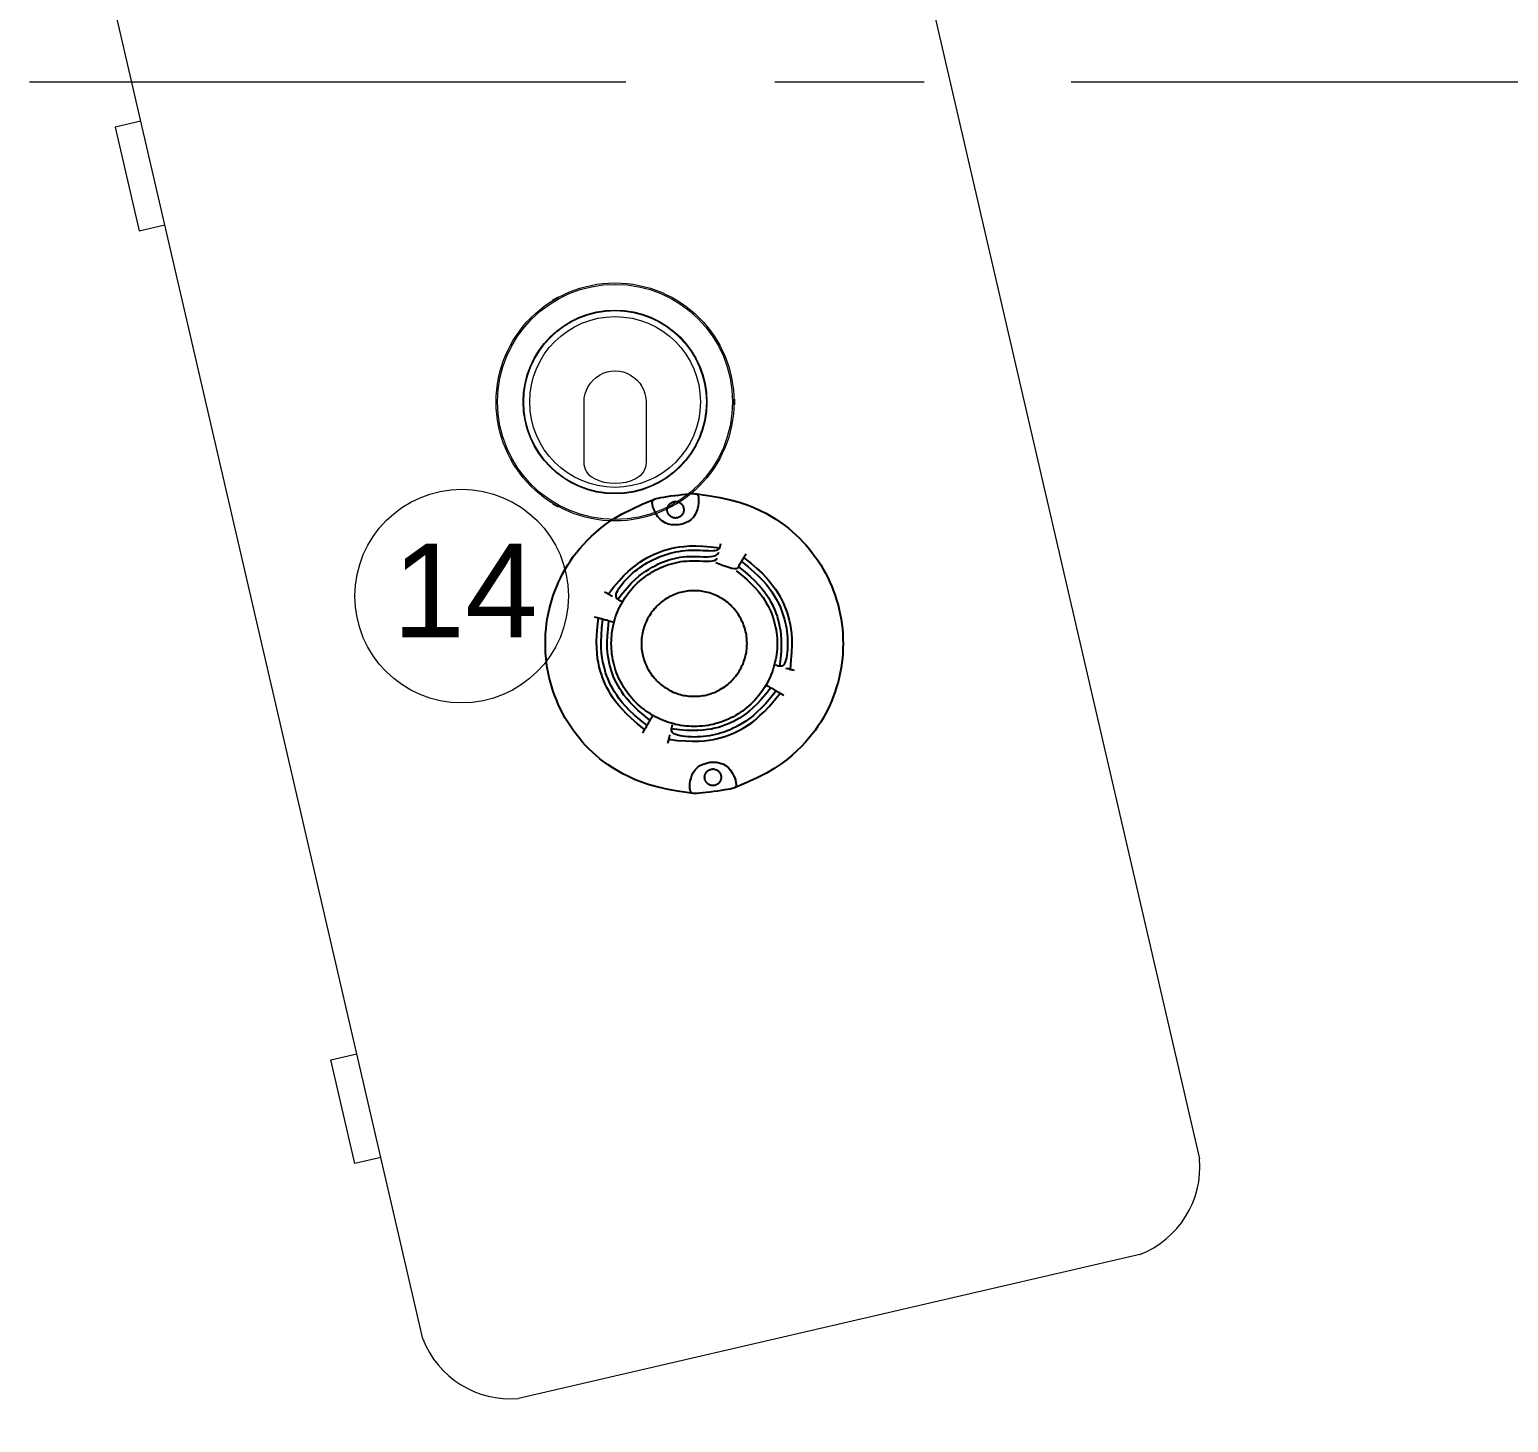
# Model space of a CAD drawing. Header units: inches. Extents: x 0.9 to 36.3, y 0.7 to 23.3.
# Drawn here: x 22.059 to 23.299, y 11.316 to 12.483 of the extents above; entities that cross this region are included whole.
import ezdxf

# ---------------------------------------------------------------- set-up
doc = ezdxf.new("R2010")
doc.units = ezdxf.units.IN
doc.layers.get('0').update_dxf_attribs({"color": 1})
doc.layers.add('Blocks', color=7, linetype='Continuous', lineweight=5, true_color=0x9a9c7f)
doc.layers.add('PDF_Geometry', color=7, linetype='Continuous', lineweight=9, true_color=0x777777)
doc.layers.add('CCTV', color=38, linetype='Continuous', lineweight=0)
doc.layers.add('Numbering CCTV', color=38, linetype='Continuous', lineweight=0)
doc.layers.add('Smoke Detector', color=40, linetype='Continuous')
doc.styles.get("Standard").update_dxf_attribs({"font": 'arial.ttf'})

# ---------------------------------------------------------------- blocks, each defined once
blk = doc.blocks.new('Desk - 30 x 60 in.')
at = {"linetype": 'Continuous'}
for p, q in [((-26.999995, 0), (26.999995, 0)), ((-29.999995, -27), (-29.999995, -3)), ((29.999995, -3), (29.999995, -27)), ((26.999995, -30), (-26.999995, -30)), ((-20.000005, -30), (-20.000005, -31)), ((-16.000005, -31), (-16.000005, -30)), ((15.999995, -31), (15.999995, -30)), ((19.999995, -30), (19.999995, -31)), ((-20.000005, -31), (-16.000005, -31)), ((19.999995, -31), (15.999995, -31))]:
    blk.add_line(p, q, dxfattribs=at)
for centre, start, end in [((-26.499995, -3.5), 98.1301, 171.8699), ((26.499995, -3.5), 8.130102, 81.8699), ((-26.499995, -26.5), 188.1301, 261.8699), ((26.499995, -26.5), 278.1301, 351.8699)]:
    blk.add_arc(centre, 3.535534, start, end, dxfattribs=at)
blk = doc.blocks.new('HD60-TOP')
at = {"lineweight": 0}
for p, q in [((-1.292, 2.238), (-1.286, 2.228)), ((2.584, 0), (2.572, 0)), ((-1.292, -2.238), (-1.286, -2.228))]:
    blk.add_line(p, q, dxfattribs=at)
at = {"lineweight": 0, "flags": 128}
for points in [[(-1.241, 2.267), (-1.235, 2.257, 0.011482), (-1.337, 2.198), (-1.343, 2.208, -0.005759)], [(0.67, 0), (0.67, -1.304, -0.281624), (0.455, -1.655, -0.240543), (-0.455, -1.655, -0.281624), (-0.67, -1.304), (-0.67, 0, -1.000121)], [(2.584, -0.059), (2.572, -0.059, 0.011482), (2.572, 0.059), (2.584, 0.059, -0.005759)], [(-1.343, -2.208), (-1.337, -2.198, 0.011482), (-1.235, -2.257), (-1.241, -2.267, -0.005759)]]:
    blk.add_lwpolyline(points, format="xyb", close=True, dxfattribs=at)
at = {"lineweight": 0}
for radius in [2.572, 2.541, 1.986, 1.974]:
    blk.add_circle((0, 0), radius, dxfattribs=at)
blk.add_circle((0, 0), 1.845)

msp = doc.modelspace()

# ---------------------------------------------------------------- linework, layer by layer
at = {"layer": 'Numbering CCTV', "linetype": 'ByBlock', "ltscale": 0.001}
msp.add_circle((22.4214, 12.0084), 0.0895, dxfattribs=at)
at = {"layer": 'PDF_Geometry', "linetype": 'ByBlock'}
for points in [[(22.0591, 12.4395), (22.5591, 12.4395)], [(22.6841, 12.4395), (22.8091, 12.4395)], [(22.9324, 12.4395), (23.4324, 12.4395)]]:
    msp.add_lwpolyline(points, dxfattribs=at)
at = {"layer": 'Smoke Detector', "linetype": 'ByBlock'}
for points in [[(22.6157, 11.8431), (22.6044, 11.8446), (22.5946, 11.8463), (22.5861, 11.8482), (22.5786, 11.8502), (22.5721, 11.8524), (22.5663, 11.8547), (22.5612, 11.8571), (22.5565, 11.8595), (22.5522, 11.862), (22.5481, 11.8644), (22.5443, 11.8669), (22.5407, 11.8695), (22.5373, 11.8721), (22.5341, 11.8748), (22.5311, 11.8776), (22.5281, 11.8804), (22.5253, 11.8833), (22.5225, 11.8864), (22.5199, 11.8895), (22.5174, 11.8927), (22.5149, 11.896), (22.5126, 11.8993), (22.5104, 11.9027), (22.5083, 11.9062), (22.5063, 11.9098), (22.5044, 11.9134), (22.5027, 11.9171), (22.5011, 11.9209), (22.4996, 11.9247), (22.4982, 11.9285), (22.4969, 11.9324), (22.4958, 11.9363), (22.4948, 11.9403), (22.494, 11.9443), (22.4932, 11.9483), (22.4926, 11.9524), (22.4922, 11.9564), (22.4918, 11.9605), (22.4916, 11.9646), (22.4916, 11.9687), (22.4916, 11.9727), (22.4918, 11.9768), (22.4922, 11.9809), (22.4926, 11.9849), (22.4932, 11.989), (22.494, 11.993), (22.4948, 11.997), (22.4958, 12.001), (22.4969, 12.0049), (22.4982, 12.0088), (22.4996, 12.0126), (22.5011, 12.0164), (22.5027, 12.0202), (22.5044, 12.0239), (22.5063, 12.0275), (22.5083, 12.0311), (22.5104, 12.0346), (22.5126, 12.038), (22.515, 12.0415), (22.5176, 12.0449), (22.5204, 12.0483), (22.5235, 12.0517), (22.5267, 12.0551), (22.5303, 12.0586), (22.5342, 12.0621), (22.5385, 12.0658), (22.5435, 12.0695), (22.5493, 12.0733), (22.5561, 12.0773), (22.564, 12.0813), (22.5732, 12.0856), (22.5838, 12.09)], [(22.6164, 12.0943), (22.6279, 12.0928), (22.6378, 12.0911), (22.6465, 12.0892), (22.6541, 12.0871), (22.6607, 12.0849), (22.6664, 12.0826), (22.6716, 12.0802), (22.6763, 12.0778), (22.6806, 12.0754), (22.6847, 12.0729), (22.6885, 12.0704), (22.6921, 12.0678), (22.6954, 12.0652), (22.6986, 12.0625), (22.7017, 12.0598), (22.7046, 12.0569), (22.7075, 12.054), (22.7102, 12.051), (22.7129, 12.0478), (22.7154, 12.0446), (22.7178, 12.0414), (22.7202, 12.038), (22.7224, 12.0346), (22.7245, 12.0311), (22.7265, 12.0275), (22.7283, 12.0239), (22.7301, 12.0202), (22.7317, 12.0164), (22.7332, 12.0126), (22.7346, 12.0088), (22.7358, 12.0049), (22.737, 12.001), (22.7379, 11.997), (22.7388, 11.993), (22.7395, 11.989), (22.7401, 11.9849), (22.7406, 11.9809), (22.7409, 11.9768), (22.7411, 11.9727), (22.7412, 11.9687), (22.7411, 11.9646), (22.7409, 11.9605), (22.7406, 11.9564), (22.7401, 11.9524), (22.7395, 11.9483), (22.7388, 11.9443), (22.7379, 11.9403), (22.737, 11.9363), (22.7358, 11.9324), (22.7346, 11.9285), (22.7332, 11.9247), (22.7317, 11.9209), (22.7301, 11.9171), (22.7283, 11.9134), (22.7265, 11.9098), (22.7245, 11.9062), (22.7224, 11.9027), (22.7201, 11.8993), (22.7177, 11.8959), (22.7151, 11.8925), (22.7123, 11.8891), (22.7093, 11.8856), (22.706, 11.8822), (22.7025, 11.8787), (22.6986, 11.8752), (22.6942, 11.8715), (22.6893, 11.8678), (22.6835, 11.864), (22.6769, 11.8601), (22.6691, 11.8561), (22.66, 11.8519), (22.6496, 11.8475)], [(22.5555, 12.0038), (22.5543, 12.0045), (22.5533, 12.0052), (22.5524, 12.0058), (22.5516, 12.0065), (22.5511, 12.0073), (22.5508, 12.0082), (22.5508, 12.0092), (22.551, 12.0104), (22.5515, 12.0117), (22.5523, 12.0132), (22.5533, 12.0149), (22.5545, 12.0167), (22.556, 12.0185), (22.5575, 12.0203), (22.5592, 12.0222), (22.561, 12.024), (22.5628, 12.0258), (22.5647, 12.0276), (22.5667, 12.0292), (22.5687, 12.0308), (22.5708, 12.0323), (22.5729, 12.0338), (22.575, 12.0352), (22.5772, 12.0365), (22.5795, 12.0377), (22.5817, 12.0389), (22.5841, 12.04), (22.5864, 12.041), (22.5888, 12.042), (22.5912, 12.0428), (22.5936, 12.0436), (22.5961, 12.0443), (22.5986, 12.0449), (22.6011, 12.0455), (22.6036, 12.0459), (22.6062, 12.0463), (22.6087, 12.0466), (22.6113, 12.0468), (22.6138, 12.047), (22.6164, 12.047), (22.6189, 12.047), (22.6215, 12.0469), (22.6239, 12.0467), (22.6262, 12.0466), (22.6284, 12.0465), (22.6304, 12.0464), (22.6322, 12.0465), (22.6337, 12.0466), (22.635, 12.0468), (22.6359, 12.0472), (22.6367, 12.0477), (22.6373, 12.0484), (22.6378, 12.0492), (22.6382, 12.0501), (22.6385, 12.0512), (22.6388, 12.0525)], [(22.5444, 12.0102), (22.5491, 12.0162), (22.5535, 12.0213), (22.5575, 12.0256), (22.5612, 12.0292), (22.5647, 12.0322), (22.5679, 12.0347), (22.5709, 12.0368), (22.5739, 12.0387), (22.5767, 12.0404), (22.5795, 12.0419), (22.5822, 12.0432), (22.585, 12.0445), (22.5878, 12.0456), (22.5907, 12.0465), (22.5937, 12.0474), (22.5969, 12.0483), (22.6003, 12.049), (22.604, 12.0496), (22.608, 12.0501), (22.6126, 12.0504), (22.6178, 12.0505), (22.6236, 12.0503), (22.6303, 12.0498), (22.6379, 12.0489)], [(22.6515, 12.0296), (22.6566, 12.0256), (22.6609, 12.0219), (22.6645, 12.0185), (22.6676, 12.0153), (22.6701, 12.0124), (22.6723, 12.0097), (22.6741, 12.0071), (22.6757, 12.0046), (22.6771, 12.0022), (22.6784, 11.9999), (22.6795, 11.9977), (22.6805, 11.9954), (22.6814, 11.9932), (22.6822, 11.991), (22.6829, 11.9888), (22.6835, 11.9867), (22.6841, 11.9844), (22.6846, 11.9822), (22.685, 11.98), (22.6853, 11.9777), (22.6856, 11.9755), (22.6858, 11.9732), (22.6859, 11.9709), (22.6859, 11.9687), (22.6859, 11.9664), (22.6858, 11.9641), (22.6856, 11.9618), (22.6853, 11.9596), (22.685, 11.9573), (22.6846, 11.9551), (22.6841, 11.9529), (22.6835, 11.9507), (22.6829, 11.9485), (22.6822, 11.9463), (22.6815, 11.9442), (22.6806, 11.942), (22.6797, 11.94), (22.6787, 11.9379), (22.6777, 11.9359), (22.6766, 11.9339), (22.6754, 11.9319), (22.6742, 11.93), (22.6729, 11.9282), (22.6715, 11.9263), (22.6701, 11.9245), (22.6687, 11.9228), (22.6671, 11.9211), (22.6656, 11.9195), (22.6639, 11.9179), (22.6622, 11.9164), (22.6605, 11.9149), (22.6587, 11.9135), (22.6569, 11.9121), (22.655, 11.9108), (22.6531, 11.9096), (22.6511, 11.9084), (22.6492, 11.9073), (22.6471, 11.9063), (22.6451, 11.9053), (22.643, 11.9044), (22.6409, 11.9036), (22.6387, 11.9028), (22.6366, 11.9021), (22.6344, 11.9015), (22.6322, 11.9009), (22.6299, 11.9005), (22.6277, 11.9), (22.6255, 11.8997), (22.6232, 11.8995), (22.6209, 11.8993), (22.6187, 11.8992), (22.6164, 11.8991), (22.6141, 11.8992), (22.6118, 11.8993), (22.6096, 11.8995), (22.6073, 11.8997), (22.6051, 11.9), (22.6028, 11.9005), (22.6006, 11.9009), (22.5984, 11.9015), (22.5962, 11.9021), (22.594, 11.9028), (22.5919, 11.9036), (22.5898, 11.9044), (22.5877, 11.9053), (22.5856, 11.9063), (22.5836, 11.9073), (22.5816, 11.9084), (22.5797, 11.9096), (22.5777, 11.9108), (22.5759, 11.9121), (22.574, 11.9135), (22.5723, 11.9149), (22.5705, 11.9164), (22.5688, 11.9179), (22.5672, 11.9195), (22.5656, 11.9211), (22.5641, 11.9228), (22.5626, 11.9245), (22.5612, 11.9263), (22.5599, 11.9282), (22.5586, 11.93), (22.5573, 11.9319), (22.5562, 11.9339), (22.5551, 11.9359), (22.554, 11.9379), (22.553, 11.94), (22.5521, 11.942), (22.5513, 11.9442), (22.5505, 11.9463), (22.5498, 11.9485), (22.5492, 11.9507), (22.5487, 11.9529), (22.5482, 11.9551), (22.5478, 11.9573), (22.5474, 11.9596), (22.5472, 11.9618), (22.547, 11.9641), (22.5469, 11.9664), (22.5468, 11.9687), (22.5469, 11.9709), (22.547, 11.9732), (22.5472, 11.9755), (22.5474, 11.9777), (22.5478, 11.98), (22.5482, 11.9822), (22.5487, 11.9844), (22.5492, 11.9867), (22.5498, 11.9888), (22.5505, 11.991), (22.5513, 11.9932), (22.5521, 11.9953), (22.553, 11.9974), (22.554, 11.9994), (22.5551, 12.0014), (22.5562, 12.0034), (22.5573, 12.0054), (22.5586, 12.0073), (22.5599, 12.0092), (22.5612, 12.011), (22.5626, 12.0128), (22.5641, 12.0145), (22.5656, 12.0162), (22.5672, 12.0178), (22.5688, 12.0194), (22.5705, 12.0209), (22.5723, 12.0224), (22.574, 12.0238), (22.5759, 12.0252), (22.5777, 12.0265), (22.5797, 12.0277), (22.5816, 12.0289), (22.5836, 12.03), (22.5856, 12.031), (22.5877, 12.032), (22.5898, 12.0329), (22.5919, 12.0337), (22.594, 12.0345), (22.5962, 12.0352), (22.5984, 12.0358), (22.6006, 12.0364), (22.6028, 12.0369), (22.6051, 12.0373), (22.6075, 12.0376), (22.6099, 12.0378), (22.6125, 12.038), (22.6151, 12.038), (22.6179, 12.038), (22.6208, 12.0379), (22.6237, 12.0377), (22.6266, 12.0377), (22.6292, 12.0377), (22.6315, 12.0379), (22.6335, 12.0383), (22.6348, 12.0391), (22.6356, 12.0402)], [(22.5522, 12.0057), (22.5565, 12.011), (22.5603, 12.0155), (22.5639, 12.0194), (22.5672, 12.0226), (22.5703, 12.0253), (22.5732, 12.0275), (22.5759, 12.0294), (22.5785, 12.0311), (22.581, 12.0326), (22.5835, 12.0339), (22.5858, 12.0351), (22.5882, 12.0362), (22.5905, 12.0371), (22.5928, 12.038), (22.5951, 12.0387), (22.5974, 12.0394), (22.5998, 12.04), (22.6021, 12.0405), (22.6045, 12.0409), (22.607, 12.0412), (22.6096, 12.0415), (22.6123, 12.0416), (22.6151, 12.0417), (22.618, 12.0417), (22.621, 12.0416), (22.6241, 12.0414), (22.6271, 12.0414), (22.6299, 12.0415), (22.6324, 12.0418), (22.6345, 12.0425), (22.636, 12.0436), (22.6369, 12.0452)], [(22.6346, 12.0366), (22.6402, 12.0343), (22.6446, 12.0328), (22.6478, 12.0319), (22.65, 12.0315), (22.6515, 12.0314), (22.6525, 12.0317), (22.653, 12.0322), (22.6534, 12.0327), (22.6537, 12.0333), (22.654, 12.0339), (22.6544, 12.0345), (22.6547, 12.035), (22.655, 12.0356), (22.6554, 12.0362), (22.6557, 12.0368), (22.6561, 12.0374), (22.6564, 12.038), (22.6568, 12.0386), (22.6571, 12.0393), (22.6576, 12.04), (22.658, 12.0408), (22.6586, 12.0417), (22.6591, 12.0427), (22.6598, 12.0438)], [(22.6579, 12.0406), (22.6639, 12.0359), (22.669, 12.0315), (22.6733, 12.0275), (22.6769, 12.0238), (22.6799, 12.0204), (22.6824, 12.0171), (22.6846, 12.0141), (22.6864, 12.0112), (22.6881, 12.0083), (22.6896, 12.0056), (22.691, 12.0028), (22.6922, 12.0001), (22.6933, 11.9972), (22.6943, 11.9943), (22.6952, 11.9913), (22.696, 11.9881), (22.6967, 11.9847), (22.6974, 11.9811), (22.6979, 11.977), (22.6982, 11.9724), (22.6982, 11.9673), (22.698, 11.9614), (22.6975, 11.9547), (22.6967, 11.9471)], [(22.6534, 12.0328), (22.6587, 12.0286), (22.6633, 12.0247), (22.6671, 12.0211), (22.6703, 12.0178), (22.673, 12.0147), (22.6752, 12.0119), (22.6772, 12.0092), (22.6788, 12.0066), (22.6803, 12.004), (22.6816, 12.0016), (22.6829, 11.9991), (22.6839, 11.9966), (22.6849, 11.9941), (22.6858, 11.9915), (22.6866, 11.9888), (22.6873, 11.986), (22.688, 11.983), (22.6886, 11.9797), (22.689, 11.9761), (22.6893, 11.972), (22.6893, 11.9674), (22.6892, 11.9622), (22.6887, 11.9562), (22.6879, 11.9495)], [(22.656, 12.0373), (22.6617, 12.0328), (22.6665, 12.0286), (22.6706, 12.0248), (22.6741, 12.0212), (22.6769, 12.018), (22.6794, 12.0149), (22.6814, 12.012), (22.6832, 12.0092), (22.6848, 12.0065), (22.6862, 12.0039), (22.6875, 12.0013), (22.6886, 11.9988), (22.6896, 11.9963), (22.6905, 11.9939), (22.6913, 11.9914), (22.692, 11.9889), (22.6927, 11.9864), (22.6932, 11.9839), (22.6937, 11.9814), (22.694, 11.9789), (22.6943, 11.9763), (22.6945, 11.9738), (22.6947, 11.9712), (22.6947, 11.9687), (22.6947, 11.9661), (22.6946, 11.9636), (22.6943, 11.9612), (22.6941, 11.9589), (22.6937, 11.9568), (22.6932, 11.9549), (22.6927, 11.9532), (22.6921, 11.9519), (22.6914, 11.9509), (22.6907, 11.9502), (22.6899, 11.9498), (22.6889, 11.9497), (22.6879, 11.9497), (22.6868, 11.9498), (22.6856, 11.9501), (22.6843, 11.9505)], [(22.5412, 12.0121), (22.5423, 12.0114), (22.5431, 12.011), (22.5438, 12.0106), (22.5444, 12.0102), (22.5451, 12.0098), (22.5458, 12.0094), (22.5466, 12.0089), (22.5478, 12.0083)], [(22.5325, 11.9911), (22.5338, 11.9908), (22.5349, 11.9905), (22.5359, 11.9902), (22.5369, 11.99), (22.5377, 11.9897), (22.5385, 11.9895), (22.5393, 11.9893), (22.5402, 11.9891), (22.541, 11.9889), (22.5419, 11.9886), (22.5428, 11.9884), (22.5438, 11.9881), (22.5448, 11.9878), (22.5459, 11.9875), (22.5471, 11.9872), (22.5484, 11.9869)], [(22.5748, 11.8967), (22.5689, 11.9014), (22.5638, 11.9058), (22.5595, 11.9098), (22.5559, 11.9135), (22.5529, 11.9169), (22.5503, 11.9202), (22.5482, 11.9232), (22.5463, 11.9261), (22.5447, 11.929), (22.5431, 11.9317), (22.5418, 11.9345), (22.5406, 11.9373), (22.5395, 11.9401), (22.5385, 11.943), (22.5376, 11.946), (22.5368, 11.9492), (22.536, 11.9526), (22.5354, 11.9562), (22.5349, 11.9603), (22.5346, 11.9649), (22.5345, 11.97), (22.5347, 11.9759), (22.5352, 11.9826), (22.5361, 11.9902)], [(22.5768, 11.9), (22.5711, 11.9046), (22.5662, 11.9087), (22.5621, 11.9125), (22.5587, 11.9161), (22.5558, 11.9194), (22.5534, 11.9224), (22.5514, 11.9253), (22.5496, 11.9281), (22.548, 11.9308), (22.5466, 11.9335), (22.5453, 11.9361), (22.5441, 11.9387), (22.5431, 11.9414), (22.5421, 11.9442), (22.5413, 11.9471), (22.5405, 11.9501), (22.5398, 11.9533), (22.5392, 11.9568), (22.5387, 11.9607), (22.5384, 11.9651), (22.5383, 11.97), (22.5385, 11.9756), (22.539, 11.9819), (22.5398, 11.9892)], [(22.5793, 11.9045), (22.574, 11.9087), (22.5695, 11.9126), (22.5657, 11.9162), (22.5625, 11.9195), (22.5598, 11.9226), (22.5575, 11.9254), (22.5556, 11.9282), (22.5539, 11.9308), (22.5525, 11.9333), (22.5511, 11.9358), (22.5499, 11.9382), (22.5488, 11.9407), (22.5478, 11.9432), (22.547, 11.9458), (22.5462, 11.9485), (22.5454, 11.9513), (22.5448, 11.9543), (22.5442, 11.9576), (22.5438, 11.9612), (22.5435, 11.9653), (22.5434, 11.9699), (22.5436, 11.9751), (22.5441, 11.9811), (22.5448, 11.9878)], [(22.6929, 11.9481), (22.6942, 11.9478), (22.6951, 11.9476), (22.6959, 11.9473), (22.6966, 11.9472), (22.6973, 11.947), (22.6981, 11.9468), (22.699, 11.9465), (22.7002, 11.9462)], [(22.6805, 11.9316), (22.6763, 11.9263), (22.6724, 11.9218), (22.6688, 11.9179), (22.6655, 11.9147), (22.6625, 11.912), (22.6596, 11.9098), (22.6569, 11.9079), (22.6543, 11.9062), (22.6518, 11.9047), (22.6493, 11.9034), (22.6468, 11.9022), (22.6444, 11.9011), (22.6419, 11.9001), (22.6393, 11.8992), (22.6366, 11.8984), (22.6337, 11.8977), (22.6307, 11.897), (22.6274, 11.8965), (22.6238, 11.896), (22.6197, 11.8958), (22.6151, 11.8957), (22.6099, 11.8959), (22.604, 11.8963), (22.5972, 11.8971)], [(22.685, 11.929), (22.6805, 11.9233), (22.6763, 11.9185), (22.6725, 11.9144), (22.669, 11.911), (22.6657, 11.9081), (22.6626, 11.9057), (22.6597, 11.9036), (22.6569, 11.9019), (22.6542, 11.9003), (22.6516, 11.8988), (22.649, 11.8976), (22.6465, 11.8964), (22.644, 11.8954), (22.6416, 11.8945), (22.6391, 11.8937), (22.6367, 11.893), (22.6342, 11.8924), (22.6317, 11.8918), (22.6291, 11.8914), (22.6266, 11.891), (22.6241, 11.8907), (22.6215, 11.8905), (22.6189, 11.8904), (22.6164, 11.8903), (22.6138, 11.8904), (22.6113, 11.8905), (22.6089, 11.8907), (22.6066, 11.891), (22.6045, 11.8913), (22.6026, 11.8918), (22.601, 11.8923), (22.5996, 11.8929), (22.5986, 11.8936), (22.598, 11.8943), (22.5976, 11.8952), (22.5974, 11.8961), (22.5974, 11.8971), (22.5976, 11.8982), (22.5978, 11.8994), (22.5982, 11.9007)], [(22.6773, 11.9335), (22.6785, 11.9328), (22.6795, 11.9322), (22.6806, 11.9316), (22.6815, 11.9311), (22.6824, 11.9306), (22.6832, 11.9301), (22.684, 11.9296), (22.6847, 11.9292), (22.6854, 11.9288), (22.6862, 11.9284), (22.6869, 11.9279), (22.6877, 11.9275), (22.6885, 11.927), (22.6894, 11.9265), (22.6904, 11.9259), (22.6916, 11.9253)], [(22.5949, 11.8884), (22.6024, 11.8875), (22.6091, 11.887), (22.615, 11.8868), (22.6202, 11.8869), (22.6247, 11.8872), (22.6288, 11.8877), (22.6325, 11.8883), (22.6359, 11.8891), (22.639, 11.8899), (22.6421, 11.8908), (22.645, 11.8918), (22.6478, 11.8929), (22.6505, 11.8941), (22.6533, 11.8954), (22.6561, 11.8969), (22.6589, 11.8986), (22.6618, 11.9005), (22.6649, 11.9026), (22.6681, 11.9051), (22.6715, 11.9082), (22.6752, 11.9118), (22.6793, 11.916), (22.6836, 11.9211), (22.6884, 11.9271)], [(22.5812, 11.9077), (22.5805, 11.9066), (22.5799, 11.9055), (22.5793, 11.9045), (22.5788, 11.9035), (22.5783, 11.9027), (22.5778, 11.9018), (22.5774, 11.9011), (22.5769, 11.9003), (22.5765, 11.8996), (22.5761, 11.8989), (22.5757, 11.8981), (22.5752, 11.8974), (22.5747, 11.8965), (22.5742, 11.8956), (22.5736, 11.8946), (22.573, 11.8935)], [(22.5959, 11.8921), (22.5955, 11.8909), (22.5953, 11.8899), (22.5951, 11.8891), (22.5949, 11.8884), (22.5947, 11.8877), (22.5945, 11.8869), (22.5942, 11.886), (22.5939, 11.8848)]]:
    msp.add_lwpolyline(points, dxfattribs=at)
for points in [[(22.6138, 12.0727), (22.6116, 12.071), (22.609, 12.0697), (22.6062, 12.0688), (22.6033, 12.0682), (22.6003, 12.068), (22.5974, 12.0682), (22.5945, 12.0688), (22.5919, 12.0698), (22.5897, 12.0712), (22.5877, 12.0729), (22.5859, 12.0749), (22.5845, 12.0771), (22.5833, 12.0792), (22.5824, 12.0814), (22.5818, 12.0833), (22.5814, 12.0851), (22.5812, 12.0865), (22.5812, 12.0876), (22.5816, 12.0885), (22.5822, 12.0892), (22.5832, 12.0898), (22.5845, 12.0902), (22.5862, 12.0906), (22.5884, 12.091), (22.5909, 12.0914), (22.5938, 12.0918), (22.5969, 12.0923), (22.6, 12.0927), (22.6033, 12.0931), (22.6063, 12.0935), (22.6092, 12.0938), (22.6118, 12.0941), (22.6139, 12.0943), (22.6157, 12.0943), (22.6171, 12.0942), (22.6182, 12.094), (22.619, 12.0935), (22.6195, 12.0927), (22.6199, 12.0916), (22.6201, 12.0902), (22.6201, 12.0884), (22.62, 12.0863), (22.6197, 12.084), (22.6191, 12.0816), (22.6183, 12.0792), (22.6171, 12.0768), (22.6157, 12.0746)], [(22.6042, 12.0867), (22.6044, 12.0866), (22.6045, 12.0865), (22.6047, 12.0864), (22.6049, 12.0862), (22.6051, 12.0861), (22.6053, 12.086), (22.6054, 12.0858), (22.6056, 12.0856), (22.6058, 12.0855), (22.6059, 12.0853), (22.606, 12.0851), (22.6062, 12.085), (22.6063, 12.0848), (22.6065, 12.0846), (22.6066, 12.0844), (22.6067, 12.0842), (22.6068, 12.084), (22.6069, 12.0838), (22.607, 12.0836), (22.6071, 12.0834), (22.6072, 12.0832), (22.6073, 12.083), (22.6073, 12.0828), (22.6074, 12.0825), (22.6074, 12.0823), (22.6075, 12.0821), (22.6075, 12.0819), (22.6076, 12.0817), (22.6076, 12.0814), (22.6076, 12.0812), (22.6076, 12.081), (22.6076, 12.0808), (22.6076, 12.0805), (22.6076, 12.0803), (22.6076, 12.0801), (22.6076, 12.0799), (22.6075, 12.0796), (22.6075, 12.0794), (22.6074, 12.0792), (22.6074, 12.079), (22.6073, 12.0787), (22.6073, 12.0785), (22.6072, 12.0783), (22.6071, 12.0781), (22.607, 12.0779), (22.6069, 12.0777), (22.6068, 12.0775), (22.6067, 12.0773), (22.6066, 12.0771), (22.6065, 12.0769), (22.6063, 12.0767), (22.6062, 12.0765), (22.606, 12.0764), (22.6059, 12.0762), (22.6058, 12.076), (22.6056, 12.0759), (22.6054, 12.0757), (22.6053, 12.0756), (22.6051, 12.0754), (22.6049, 12.0753), (22.6047, 12.0751), (22.6045, 12.075), (22.6044, 12.0749), (22.6042, 12.0748), (22.604, 12.0747), (22.6038, 12.0746), (22.6036, 12.0745), (22.6033, 12.0744), (22.6031, 12.0743), (22.6029, 12.0742), (22.6027, 12.0741), (22.6025, 12.0741), (22.6023, 12.074), (22.6021, 12.074), (22.6018, 12.0739), (22.6016, 12.0739), (22.6014, 12.0739), (22.6012, 12.0739), (22.6009, 12.0738), (22.6007, 12.0738), (22.6005, 12.0738), (22.6002, 12.0739), (22.6, 12.0739), (22.5998, 12.0739), (22.5996, 12.0739), (22.5994, 12.074), (22.5991, 12.074), (22.5989, 12.0741), (22.5987, 12.0741), (22.5985, 12.0742), (22.5983, 12.0743), (22.5981, 12.0744), (22.5978, 12.0745), (22.5976, 12.0746), (22.5974, 12.0747), (22.5972, 12.0748), (22.597, 12.0749), (22.5969, 12.075), (22.5967, 12.0751), (22.5965, 12.0753), (22.5963, 12.0754), (22.5961, 12.0756), (22.596, 12.0757), (22.5958, 12.0759), (22.5957, 12.076), (22.5955, 12.0762), (22.5954, 12.0764), (22.5952, 12.0765), (22.5951, 12.0767), (22.5949, 12.0769), (22.5948, 12.0771), (22.5947, 12.0773), (22.5946, 12.0775), (22.5945, 12.0777), (22.5944, 12.0779), (22.5943, 12.0781), (22.5942, 12.0783), (22.5941, 12.0785), (22.5941, 12.0787), (22.594, 12.079), (22.594, 12.0792), (22.5939, 12.0794), (22.5939, 12.0796), (22.5938, 12.0799), (22.5938, 12.0801), (22.5938, 12.0803), (22.5938, 12.0805), (22.5938, 12.0808), (22.5938, 12.081), (22.5938, 12.0812), (22.5938, 12.0814), (22.5938, 12.0817), (22.5939, 12.0819), (22.5939, 12.0821), (22.594, 12.0823), (22.594, 12.0825), (22.5941, 12.0828), (22.5941, 12.083), (22.5942, 12.0832), (22.5943, 12.0834), (22.5944, 12.0836), (22.5945, 12.0838), (22.5946, 12.084), (22.5947, 12.0842), (22.5948, 12.0844), (22.5949, 12.0846), (22.5951, 12.0848), (22.5952, 12.085), (22.5954, 12.0851), (22.5955, 12.0853), (22.5957, 12.0855), (22.5958, 12.0856), (22.596, 12.0858), (22.5961, 12.086), (22.5963, 12.0861), (22.5965, 12.0862), (22.5967, 12.0864), (22.5969, 12.0865), (22.597, 12.0866), (22.5972, 12.0867), (22.5974, 12.0869), (22.5976, 12.087), (22.5978, 12.0871), (22.5981, 12.0871), (22.5983, 12.0872), (22.5985, 12.0873), (22.5987, 12.0874), (22.5989, 12.0874), (22.5991, 12.0875), (22.5994, 12.0875), (22.5996, 12.0876), (22.5998, 12.0876), (22.6, 12.0876), (22.6002, 12.0877), (22.6005, 12.0877), (22.6007, 12.0877), (22.6009, 12.0877), (22.6012, 12.0877), (22.6014, 12.0876), (22.6016, 12.0876), (22.6018, 12.0876), (22.6021, 12.0875), (22.6023, 12.0875), (22.6025, 12.0874), (22.6027, 12.0874), (22.6029, 12.0873), (22.6031, 12.0872), (22.6033, 12.0871), (22.6036, 12.0871), (22.6038, 12.087), (22.604, 12.0869)], [(22.5736, 11.9801), (22.5733, 11.9787), (22.5729, 11.9773), (22.5727, 11.9759), (22.5725, 11.9744), (22.5723, 11.973), (22.5722, 11.9716), (22.5721, 11.9701), (22.5721, 11.9687), (22.5721, 11.9672), (22.5722, 11.9658), (22.5723, 11.9643), (22.5725, 11.9629), (22.5727, 11.9614), (22.5729, 11.96), (22.5733, 11.9586), (22.5736, 11.9572), (22.574, 11.9558), (22.5744, 11.9544), (22.5749, 11.9531), (22.5755, 11.9517), (22.576, 11.9504), (22.5767, 11.9491), (22.5773, 11.9478), (22.578, 11.9465), (22.5788, 11.9453), (22.5796, 11.9441), (22.5804, 11.9429), (22.5812, 11.9417), (22.5821, 11.9406), (22.5831, 11.9395), (22.5841, 11.9384), (22.5851, 11.9373), (22.5861, 11.9363), (22.5872, 11.9354), (22.5883, 11.9344), (22.5894, 11.9335), (22.5906, 11.9327), (22.5918, 11.9318), (22.593, 11.9311), (22.5942, 11.9303), (22.5955, 11.9296), (22.5968, 11.9289), (22.5981, 11.9283), (22.5994, 11.9277), (22.6008, 11.9272), (22.6021, 11.9267), (22.6035, 11.9263), (22.6049, 11.9259), (22.6063, 11.9255), (22.6077, 11.9252), (22.6092, 11.925), (22.6106, 11.9248), (22.612, 11.9246), (22.6135, 11.9245), (22.6149, 11.9244), (22.6164, 11.9244), (22.6178, 11.9244), (22.6193, 11.9245), (22.6207, 11.9246), (22.6222, 11.9248), (22.6236, 11.925), (22.625, 11.9252), (22.6264, 11.9255), (22.6278, 11.9259), (22.6292, 11.9263), (22.6306, 11.9267), (22.632, 11.9272), (22.6333, 11.9277), (22.6347, 11.9283), (22.636, 11.9289), (22.6373, 11.9296), (22.6385, 11.9303), (22.6398, 11.9311), (22.641, 11.9318), (22.6422, 11.9327), (22.6433, 11.9335), (22.6445, 11.9344), (22.6456, 11.9354), (22.6467, 11.9363), (22.6477, 11.9373), (22.6487, 11.9384), (22.6497, 11.9395), (22.6506, 11.9406), (22.6515, 11.9417), (22.6524, 11.9429), (22.6532, 11.9441), (22.654, 11.9453), (22.6547, 11.9465), (22.6554, 11.9478), (22.6561, 11.9491), (22.6567, 11.9504), (22.6573, 11.9517), (22.6578, 11.9531), (22.6583, 11.9544), (22.6588, 11.9558), (22.6592, 11.9572), (22.6595, 11.9586), (22.6598, 11.96), (22.6601, 11.9614), (22.6603, 11.9629), (22.6605, 11.9643), (22.6606, 11.9658), (22.6606, 11.9672), (22.6607, 11.9687), (22.6606, 11.9701), (22.6606, 11.9716), (22.6605, 11.973), (22.6603, 11.9744), (22.6601, 11.9759), (22.6598, 11.9773), (22.6595, 11.9787), (22.6592, 11.9801), (22.6588, 11.9815), (22.6583, 11.9829), (22.6578, 11.9843), (22.6573, 11.9856), (22.6567, 11.9869), (22.6561, 11.9882), (22.6554, 11.9895), (22.6547, 11.9908), (22.654, 11.992), (22.6532, 11.9933), (22.6524, 11.9945), (22.6515, 11.9956), (22.6506, 11.9967), (22.6497, 11.9979), (22.6487, 11.9989), (22.6477, 12), (22.6467, 12.001), (22.6456, 12.002), (22.6445, 12.0029), (22.6433, 12.0038), (22.6422, 12.0047), (22.641, 12.0055), (22.6398, 12.0063), (22.6385, 12.007), (22.6373, 12.0077), (22.636, 12.0084), (22.6347, 12.009), (22.6333, 12.0096), (22.632, 12.0101), (22.6306, 12.0106), (22.6292, 12.011), (22.6278, 12.0114), (22.6264, 12.0118), (22.625, 12.0121), (22.6236, 12.0123), (22.6222, 12.0126), (22.6207, 12.0127), (22.6193, 12.0128), (22.6178, 12.0129), (22.6164, 12.0129), (22.6149, 12.0129), (22.6135, 12.0128), (22.612, 12.0127), (22.6106, 12.0126), (22.6092, 12.0123), (22.6077, 12.0121), (22.6063, 12.0118), (22.6049, 12.0114), (22.6035, 12.011), (22.6021, 12.0106), (22.6008, 12.0101), (22.5994, 12.0096), (22.5981, 12.009), (22.5968, 12.0084), (22.5955, 12.0077), (22.5942, 12.007), (22.593, 12.0063), (22.5918, 12.0055), (22.5906, 12.0047), (22.5894, 12.0038), (22.5883, 12.0029), (22.5872, 12.002), (22.5861, 12.001), (22.5851, 12), (22.5841, 11.9989), (22.5831, 11.9979), (22.5821, 11.9967), (22.5812, 11.9956), (22.5804, 11.9945), (22.5796, 11.9933), (22.5788, 11.992), (22.578, 11.9908), (22.5773, 11.9895), (22.5767, 11.9882), (22.576, 11.9869), (22.5755, 11.9856), (22.5749, 11.9843), (22.5744, 11.9829), (22.574, 11.9815)], [(22.619, 11.8647), (22.6212, 11.8663), (22.6238, 11.8676), (22.6266, 11.8685), (22.6295, 11.8691), (22.6325, 11.8693), (22.6354, 11.8691), (22.6382, 11.8685), (22.6408, 11.8675), (22.6431, 11.8661), (22.6451, 11.8644), (22.6468, 11.8624), (22.6483, 11.8603), (22.6494, 11.8581), (22.6503, 11.856), (22.651, 11.854), (22.6514, 11.8522), (22.6516, 11.8508), (22.6515, 11.8497), (22.6512, 11.8488), (22.6506, 11.8481), (22.6496, 11.8475), (22.6482, 11.8471), (22.6465, 11.8467), (22.6444, 11.8463), (22.6419, 11.8459), (22.639, 11.8455), (22.6359, 11.845), (22.6327, 11.8446), (22.6295, 11.8442), (22.6264, 11.8438), (22.6235, 11.8435), (22.621, 11.8432), (22.6188, 11.843), (22.6171, 11.843), (22.6157, 11.8431), (22.6146, 11.8433), (22.6138, 11.8439), (22.6132, 11.8446), (22.6129, 11.8457), (22.6127, 11.8471), (22.6126, 11.8489), (22.6128, 11.851), (22.6131, 11.8533), (22.6137, 11.8557), (22.6145, 11.8581), (22.6156, 11.8605), (22.6171, 11.8627)], [(22.6387, 11.8548), (22.6387, 11.8545), (22.6386, 11.8543), (22.6385, 11.8541), (22.6385, 11.8539), (22.6384, 11.8537), (22.6383, 11.8535), (22.6382, 11.8533), (22.6381, 11.8531), (22.6379, 11.8529), (22.6378, 11.8527), (22.6377, 11.8525), (22.6376, 11.8523), (22.6374, 11.8522), (22.6373, 11.852), (22.6371, 11.8518), (22.637, 11.8517), (22.6368, 11.8515), (22.6366, 11.8514), (22.6365, 11.8512), (22.6363, 11.8511), (22.6361, 11.8509), (22.6359, 11.8508), (22.6357, 11.8507), (22.6355, 11.8506), (22.6353, 11.8505), (22.6351, 11.8503), (22.6349, 11.8503), (22.6347, 11.8502), (22.6345, 11.8501), (22.6343, 11.85), (22.6341, 11.8499), (22.6339, 11.8499), (22.6336, 11.8498), (22.6334, 11.8498), (22.6332, 11.8497), (22.633, 11.8497), (22.6327, 11.8497), (22.6325, 11.8497), (22.6323, 11.8496), (22.6321, 11.8496), (22.6318, 11.8496), (22.6316, 11.8497), (22.6314, 11.8497), (22.6312, 11.8497), (22.6309, 11.8497), (22.6307, 11.8498), (22.6305, 11.8498), (22.6303, 11.8499), (22.6301, 11.8499), (22.6298, 11.85), (22.6296, 11.8501), (22.6294, 11.8502), (22.6292, 11.8503), (22.629, 11.8503), (22.6288, 11.8505), (22.6286, 11.8506), (22.6284, 11.8507), (22.6282, 11.8508), (22.628, 11.8509), (22.6278, 11.8511), (22.6277, 11.8512), (22.6275, 11.8514), (22.6273, 11.8515), (22.6272, 11.8517), (22.627, 11.8518), (22.6269, 11.852), (22.6267, 11.8522), (22.6266, 11.8523), (22.6264, 11.8525), (22.6263, 11.8527), (22.6262, 11.8529), (22.6261, 11.8531), (22.626, 11.8533), (22.6259, 11.8535), (22.6258, 11.8537), (22.6257, 11.8539), (22.6256, 11.8541), (22.6255, 11.8543), (22.6254, 11.8545), (22.6254, 11.8548), (22.6253, 11.855), (22.6253, 11.8552), (22.6252, 11.8554), (22.6252, 11.8557), (22.6252, 11.8559), (22.6252, 11.8561), (22.6251, 11.8563), (22.6251, 11.8566), (22.6251, 11.8568), (22.6252, 11.857), (22.6252, 11.8572), (22.6252, 11.8575), (22.6252, 11.8577), (22.6253, 11.8579), (22.6253, 11.8581), (22.6254, 11.8583), (22.6254, 11.8586), (22.6255, 11.8588), (22.6256, 11.859), (22.6257, 11.8592), (22.6258, 11.8594), (22.6259, 11.8596), (22.626, 11.8598), (22.6261, 11.86), (22.6262, 11.8602), (22.6263, 11.8604), (22.6264, 11.8606), (22.6266, 11.8608), (22.6267, 11.8609), (22.6269, 11.8611), (22.627, 11.8613), (22.6272, 11.8614), (22.6273, 11.8616), (22.6275, 11.8618), (22.6277, 11.8619), (22.6278, 11.862), (22.628, 11.8622), (22.6282, 11.8623), (22.6284, 11.8624), (22.6286, 11.8625), (22.6288, 11.8627), (22.629, 11.8628), (22.6292, 11.8629), (22.6294, 11.8629), (22.6296, 11.863), (22.6298, 11.8631), (22.6301, 11.8632), (22.6303, 11.8632), (22.6305, 11.8633), (22.6307, 11.8633), (22.6309, 11.8634), (22.6312, 11.8634), (22.6314, 11.8634), (22.6316, 11.8635), (22.6318, 11.8635), (22.6321, 11.8635), (22.6323, 11.8635), (22.6325, 11.8635), (22.6327, 11.8634), (22.633, 11.8634), (22.6332, 11.8634), (22.6334, 11.8633), (22.6336, 11.8633), (22.6339, 11.8632), (22.6341, 11.8632), (22.6343, 11.8631), (22.6345, 11.863), (22.6347, 11.8629), (22.6349, 11.8629), (22.6351, 11.8628), (22.6353, 11.8627), (22.6355, 11.8625), (22.6357, 11.8624), (22.6359, 11.8623), (22.6361, 11.8622), (22.6363, 11.862), (22.6365, 11.8619), (22.6366, 11.8618), (22.6368, 11.8616), (22.637, 11.8614), (22.6371, 11.8613), (22.6373, 11.8611), (22.6374, 11.8609), (22.6376, 11.8608), (22.6377, 11.8606), (22.6378, 11.8604), (22.6379, 11.8602), (22.6381, 11.86), (22.6382, 11.8598), (22.6383, 11.8596), (22.6384, 11.8594), (22.6385, 11.8592), (22.6385, 11.859), (22.6386, 11.8588), (22.6387, 11.8586), (22.6387, 11.8583), (22.6388, 11.8581), (22.6388, 11.8579), (22.6389, 11.8577), (22.6389, 11.8575), (22.6389, 11.8572), (22.639, 11.857), (22.639, 11.8568), (22.639, 11.8566), (22.639, 11.8563), (22.639, 11.8561), (22.6389, 11.8559), (22.6389, 11.8557), (22.6389, 11.8554), (22.6388, 11.8552), (22.6388, 11.855)]]:
    msp.add_lwpolyline(points, close=True, dxfattribs=at)

# ---------------------------------------------------------------- block references
at = {"layer": 'Blocks', "linetype": 'ByBlock', "xscale": 0.02228400084495367, "yscale": 0.02228400084495367, "zscale": 0.02228400084495367, "rotation": 283.0397335814351}
msp.add_blockref('Desk - 30 x 60 in.', (22.9043, 12.123), dxfattribs=at)
at = {"layer": 'CCTV', "linetype": 'ByBlock', "xscale": 0.03878571050914428, "yscale": 0.03878571050914428, "zscale": 0.03878571050914428}
msp.add_blockref('HD60-TOP', (22.55, 12.1711), dxfattribs=at)

# ---------------------------------------------------------------- texts
at = {"layer": 'Numbering CCTV', "linetype": 'ByBlock', "ltscale": 0.001}
msp.add_text('14', height=0.07854, dxfattribs=at).set_placement((22.3633, 11.9739))

doc.saveas('drawing.dxf')
